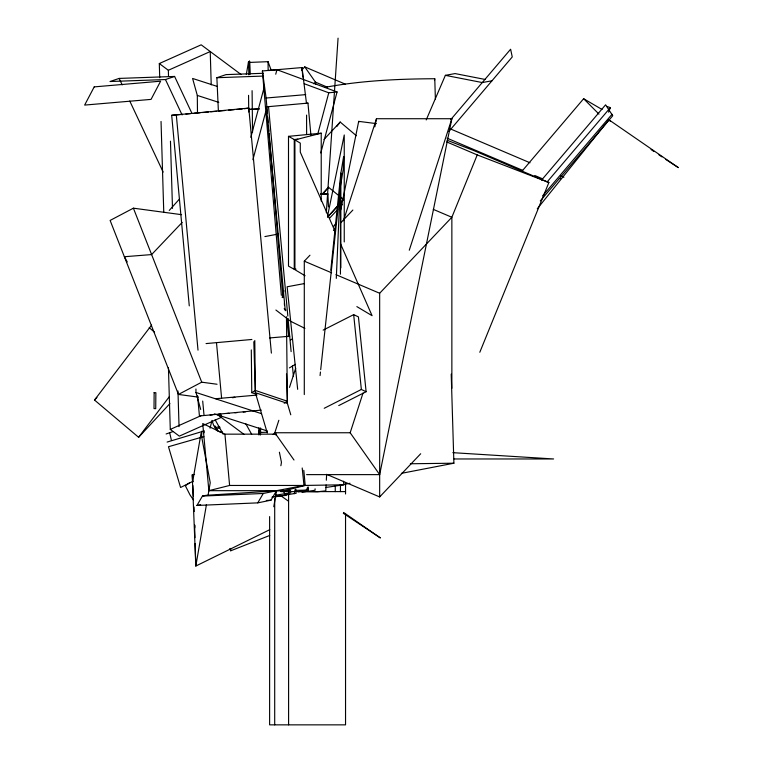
<?xml version="1.0" encoding="UTF-8"?>
<svg xmlns="http://www.w3.org/2000/svg" width="763" height="763" viewBox="0 0 763 763"><rect width="100%" height="100%" fill="white"/><g stroke="black" fill="none" stroke-linecap="round" stroke-linejoin="round"><path stroke-width="1.14" d="M315.1 488.835L315.062 490.237L301.967 492.354M340.842 267.899L340.842 173.287L340.47 186.019L343.274 169.205L343.646 156.472L340.842 173.287L330.789 270.245M340.842 173.287L336.292 278.4M249.444 63.52L249.568 61.154L248.5 61.86L246.315 74.507M260.507 435.015L260.574 427.929M326.097 484.953L325.791 490.857L317.379 491.773L307.575 491.61L308.09 486.87M326.335 480.223L326.64 474.309M326.326 212.743L338.066 38.15M194.737 527.977L194.908 525.612M201.47 437.085L201.909 431.19M320.069 375.568L320.45 372.02M320.698 369.654L340.451 186.124L340.451 274.203M434.49 80.506L434.767 78.742C398.143 78.894 361.3 80.64 325.229 87.297M307.165 488.015L306.602 491.372L307.594 491.496L308.176 487.996M269.806 529.656L195.814 566.051L192.514 482.597L201.031 433.374L210.235 482.731L208.061 495.321M206.449 504.591L195.814 566.051L195.137 543.542M259.22 434.529L259.592 428.968L258.552 434.757M273.774 506.727L276.549 490.676L303.989 485.459L343.855 484.772L343.493 481.234M280.87 465.735L281.452 462.33L279.392 452.221M340.727 209.93L358.696 121.365L376.35 123.616M374.843 126.83L376.493 118.723L451.858 118.723L379.659 474.624L306.592 474.624M327.709 215.385L344.247 134.975L344.247 241.947M294.356 493.69L295.281 489.169M210.083 428.196L211.98 420.413L213.592 425.22L216.682 430.532L217.608 430.532L215.996 427.347M250.817 137.369L264.341 86.696M252.915 159.705L265.82 111.379M275.739 74.211L276.94 69.71L337.065 91.951L320.775 152.953M317.723 134.202L328.767 92.809L337.065 91.951M282.176 297.522L283.998 290.684M294.003 460.022L274.804 432.755L278.838 420.279M289.482 387.404L295.729 368.128M343.455 220.755L376.493 118.723M379.659 474.624L350.169 432.755L363.016 393.069M409.273 250.226L451.858 118.723M608.54 112.132L610.371 107.612L606.661 106.381M479.813 352.258L548.874 182.519L477.228 154.918L451.858 217.274L379.659 293.259L379.659 496.932L327.27 474.624M426.212 119.934L445.373 75.346L455.082 73.582L485.096 79.447M196.949 505.459L202.443 496.064L206.153 495.321L276.483 490.79L270.989 500.185L257.77 502.865L196.949 505.459L200.659 504.715M257.77 502.865L263.264 493.47L276.483 490.79M169.901 403.608L138.618 437.294L94.507 400.041L151.608 325.086M336.741 126.601L340.184 122.042L356.378 135.728M138.618 437.294L169.453 396.502M333.755 226.144L335.873 223.359M537.276 208.785L608.893 119.781L678.355 167.622L665.737 159.419M450.704 119.657L510.609 49.233L512.25 56.948L448.873 131.465M521.854 171.36L583.638 98.723L602.036 109.481M541.539 180.125L605.593 104.817L612.746 115.747L540.29 200.936M547.176 181.909L610.371 107.612M542.617 195.872L612.04 114.25M169.262 210.426L179.305 199.219M322.263 194.222L328.529 187.297L339.154 195.891M327.68 217.045L338.019 205.619L327.651 217.016M322.158 194.317L328.529 187.297M324.008 139.457L340.184 122.042M94.507 400.041L96.911 397.447M329.616 218.17L337.656 209.51M340.87 206.048L342.482 204.322M301.49 70.301L304.752 66.877L345.21 84.102M182.195 222.395L151.618 254.575L124.369 256.73L127.259 261.919M313.86 83.816L315.462 82.127L327.527 87.259M304.294 394.566L304.294 261.175L309.959 255.204M333.441 230.493L335.062 228.786M340.727 222.825L352.868 210.044M276.521 496.179L285.724 495.454L287.317 493.775M379.659 496.932L420.68 453.756M189.834 482.578L185.352 485.726L189.968 494.825A115.881 62.747 88.2 0 0 193.43 499.803M259.62 432.182L260.688 431.476M273.164 434.424L275.643 432.783M251.304 349.902L251.761 392.678L255.328 390.427L287.374 401.243L286.459 316.788M284.227 403.236L287.374 401.243M290.531 339.983L292.515 338.801M289.425 367.88L295.395 364.342M181.575 214.67L133.391 208.175L110.12 220.431L178.456 394.442L198.361 397.122M178.456 394.442L201.728 382.177L217.045 384.247M323.15 330.112L353.67 314.642L358.429 316.883L366.116 391.715L338.743 405.582M324.227 408.281L361.357 389.473L366.116 391.715M193.01 481.281L180.583 487.49L168.48 446.727L203.816 436.608M159.725 77.731L159.305 63.548L201.184 44.817L241.051 74.488M159.305 63.548L168.346 70.272L210.226 51.55L211.227 84.874M168.432 367.642L170.283 429.407L201.108 415.635M166.124 433.975L173.067 431.553M167.107 442.073L204.16 430.933M217.865 428.444L219.963 427.585M229.806 548.587L230.722 550.781L269.74 535.454M174.593 76.443L119.142 78.417L110.015 81.517L165.466 79.543L174.593 76.443L191.732 112.914M218.371 110.845L216.873 77.721L226.001 74.612L263.321 73.286M215.29 427.747L219.668 426.488M219.773 432.039L222.052 431.391M305.076 275.748L294.919 269.692L294.919 139.915L321.223 133.201L321.223 201.07M276.111 434.157L224.923 434.157L202.729 423.551L208.862 490.676L229.606 485.459L305.19 485.459L303.808 470.304M305.19 485.459L284.446 490.676L208.862 490.676M344.161 484.41L349.998 483.275M401.367 473.356L453.899 463.208L451.219 374.137M264.895 236.578L278.19 234.05M304.418 283.559L287.136 286.783L297.665 389.33M298.171 491.677L300.469 491.61M491.973 80.792L482.264 82.557L445.373 75.346M192.514 482.597L192.276 474.805L194.575 474.395M310.903 135.07L307.956 103.11L266.449 106.839L285.257 310.751M306.068 103.444L307.956 103.11M275.586 495.216L290.884 492.745M297.942 491.61L308.233 489.941M303.626 491.048L307.06 490.495M271.952 497.19L296.197 493.28M275.233 496.827L282.167 495.702M189.272 305.868L171.694 115.289L248.786 108.098L271.38 353.126M261.308 410.122L199.429 415.959L197.569 395.835M325.486 487.538L343.855 484.772M244.389 108.727L248.786 108.098M268.652 70.568L276.94 69.71M206.067 343.579L251.895 339.468M215.815 398.715L257.026 395.072M286.325 336.559L289.692 336.225L269.616 337.942M296.034 269.129L294.251 269.301L288.5 266.134L288.5 136.348L321.223 133.201M288.5 136.348L294.251 139.515L297.828 139.171M171.694 115.289L182.347 114.336M185.895 114.021L190.626 113.592M194.183 113.277L200.097 112.743M202.462 112.533L208.385 112.008M210.75 111.789L216.663 111.264M219.029 111.045L224.951 110.521M228.499 110.206L234.279 109.681M236.559 109.481L242.243 108.966M210.073 415.005L212.438 414.786M218.361 414.261L220.726 414.042M226.64 413.517L229.014 413.308M234.928 412.773L237.293 412.564M243.216 412.03L245.581 411.82M281.347 295.329L262.405 70.959L302.014 67.564L306.43 102.91M262.405 70.959L266.115 98.026L305.734 94.631M559.308 178.628L561.568 178.466M266.306 500.49L270.989 500.185M320.784 194.288L327.899 193.926L328.481 206.897M248.452 109.395L259.162 108.851M248.49 109.519L259.21 108.975M202.443 496.064L263.264 493.47M271.246 70.396L268.051 61.679L249.606 62.423L249.73 74.154M258.895 427.776L258.953 432.535L267.288 432.201M410.37 463.761L453.899 463.208M216.873 77.721L263.521 76.062M276.549 490.676L290.608 490.437M295.291 490.351L307.355 490.142M274.804 432.755L350.169 432.755M454.128 458.964L553.614 458.964L452.831 452.669M280.736 491.61L345.544 491.61M320.813 193.764L327.899 193.926M217.455 86.496L192.591 78.455L197.302 95.423L197.493 113.305M197.302 95.423L218.781 102.366M195.938 388.987L195.977 392.487L261.537 413.68M214.25 413.842L267.384 431.009M253.821 341.7L255.347 392.678L287.393 403.369L290.779 414.795M251.761 392.678L256.645 394.328M304.275 83.749L328.767 92.809M447.051 140.239L473.508 150.425L548.874 182.519M450.17 128.794L529.999 162.777M560.614 175.814L563.895 177.207M447.051 138.151L522.722 170.368M534.777 175.5L542.455 178.771M446.651 141.899L477.228 154.918M433.289 209.367L451.858 217.274L451.858 388.3M304.294 261.175L331.6 272.801M335.968 274.661L379.659 293.259M304.904 328.357L290.684 321.309L275.891 310.026M294.919 139.915L300.288 143.12L300.288 152.152L335.234 231.733M356.855 306.612L372.077 315.682L340.498 243.731M651.058 149.548L654.025 151.541M658.955 154.87L661.922 156.863M343.321 513.27L380.375 537.944L343.588 512.44M280.946 495.845L288.49 501.186M217.598 414.729L244.026 434.395M170.283 429.407L179.334 436.14L221.213 417.418L221.146 415.034M358.696 121.365L359.278 121.803M284.151 308.729L285.991 310.131M340.927 197.321L343.579 199.467M149.205 327.68L154.555 332.201M583.638 98.723L598.955 114.097M608.893 119.781L610.457 121.422M304.752 66.877L315.462 82.127L315.844 84.474M214.947 425.888L218.189 431.543M245.896 423.932L251.685 434.319M282.663 489.96L284.904 493.995M215.118 419.736L223.216 434.271M165.466 79.543L182.099 114.946M119.142 78.417L122.175 84.874M129.767 101.031L163.158 172.095M133.391 208.175L201.728 382.177M255.347 392.678L267.269 432.936M195.977 392.487L200.688 409.454M169.634 432.535L171.389 440.318M275.424 432.716L275.891 435.015M203.835 430.895L204.188 432.764M258.953 432.535L259.201 434.843M353.67 314.642L361.357 389.473M286.821 318.19L288.71 336.607M302.196 467.977L303.989 485.459M295.939 489.674L296.187 492.04M268.5 106.477L287.832 316.092M288.052 318.457L291.113 351.609M292.42 365.801L293.402 376.455M216.473 342.501L221.594 398.114M176.282 114.593L198.008 350.15M202.7 401.052L204.017 415.253M224.923 434.157L229.606 485.459M302.014 67.564L302.816 77.053M266.115 98.026L267.422 113.401M267.718 116.949L268.214 122.862M268.414 125.227L268.919 131.141M269.12 133.506L282.978 297.637M192.276 474.805L192.657 481.949M192.848 485.516L193.421 496.217M193.993 506.928L194.183 511.553M434.767 78.742L435.377 98.98M284.37 302.787L284.446 305.162M286.506 373.984L287.393 403.369M249.568 61.154L249.959 74.259M248.5 61.86L248.891 74.888M194.575 524.582L194.966 537.619M168.346 70.272L168.518 76.186M170.473 141.184L172.495 208.404M177.97 391.009L179.047 426.641M161.041 121.46L163.759 212.076M268.051 61.679L268.147 70.015M252.095 90.663L252.543 132.304M254.785 340.46L255.328 390.427M248.557 95.327L248.738 112.008M230.693 548.406L230.722 550.781M306.573 115.099L306.631 134.164M345.544 483.313L345.544 493.985M345.544 514.214L345.544 724.85L269.616 724.85L269.616 516.599M340.451 484.476L340.451 491.61M335.253 485.669L335.253 491.61M294.251 139.515L294.251 269.301M288.595 491.61L288.595 724.85M274.699 498.744L274.699 724.85M154.136 392.64L154.012 408.587L155.728 408.672L155.862 392.726L154.136 392.64M94.211 86.887L84.645 105.084L151.055 99.39L160.612 81.193L94.211 86.887M342.787 200.345L340.403 202.987L342.787 200.345M234.727 397.409L232.381 397.609L234.746 397.361"/></g></svg>
